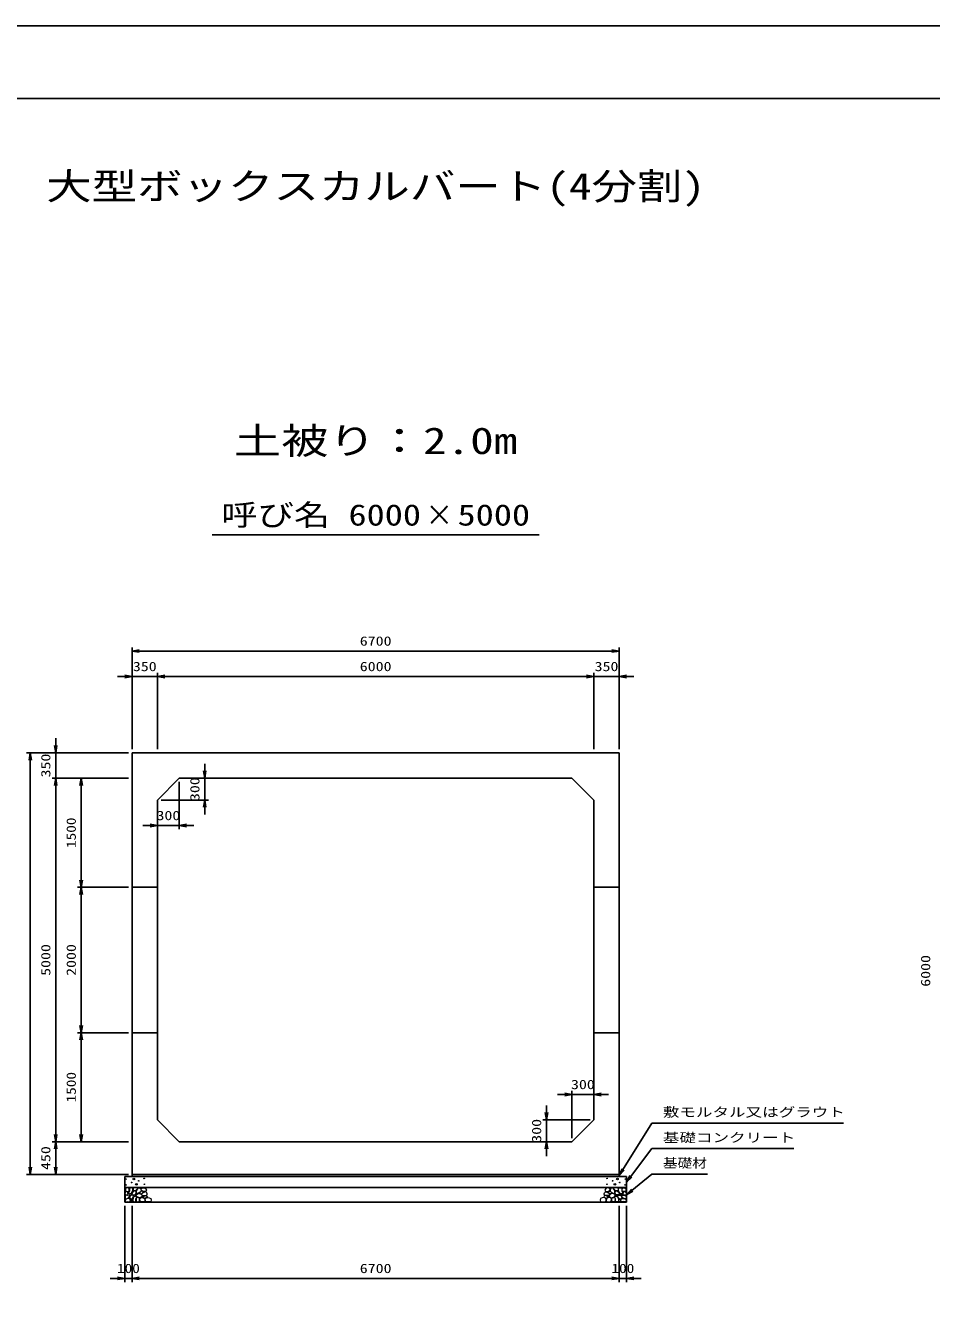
# Model space of a CAD drawing. Units: millimetres at full size. Extents: x 0 to 42050, y 0 to 29700.
# Drawn here: x 16214 to 28664, y 11923 to 29700 of the extents above; entities that cross this region are included whole.
import ezdxf
from ezdxf.enums import TextEntityAlignment as Align

# ---------------------------------------------------------------- set-up
doc = ezdxf.new("R2010")
doc.units = ezdxf.units.MM
for name, color, linetype, lineweight in [('D-DCR-HCHn', 4, 'Continuous', 9), ('D-STR-DIM', 7, 'Continuous', 25), ('D-STR-STRn', 1, 'Continuous', 25), ('D-STR-TXT', 7, 'Continuous', 25), ('D-TTL', 2, 'Continuous', 25), ('D-TTL-TXT', 7, 'Continuous', 25)]:
    doc.layers.add(name, color=color, linetype=linetype, lineweight=lineweight)
doc.styles.add('ＭＳ ゴシック', font='')
doc.styles.get('ＭＳ ゴシック').set_extended_font_data('MS Gothic')

# ---------------------------------------------------------------- blocks, each defined once
blk = doc.blocks.new('open_arrow')
at = {"color": 0, "linetype": 'Continuous', "lineweight": -2}
blk.add_lwpolyline([(7.5, 1.25), (0, 0), (7.5, -1.25)], dxfattribs=at)

msp = doc.modelspace()

# ---------------------------------------------------------------- linework, layer by layer
at = {"layer": 'D-DCR-HCHn'}
for points in [[(17626.198, 13711.594), (17605.395, 13716.217), (17586.904, 13706.971), (17584.592, 13686.168), (17589.215, 13669.988), (17612.33, 13663.053), (17628.51, 13663.053), (17635.444, 13674.611), (17635.444, 13700.037)], [(17644.69, 13713.906), (17637.756, 13693.102), (17640.067, 13669.988), (17623.887, 13644.562), (17644.69, 13633.005), (17667.805, 13644.562), (17681.673, 13663.053), (17686.296, 13693.102), (17681.673, 13709.283), (17667.805, 13716.217)], [(17748.447, 13636.214), (17735.689, 13640.569), (17734.425, 13668.678), (17747.512, 13697.359), (17764.448, 13713.536), (17796.403, 13707.032), (17799.133, 13671.913), (17788.816, 13659.876), (17760.739, 13644.301)], [(17807.012, 13679.601), (17800.964, 13685.086), (17799.897, 13690.792), (17803.414, 13703.305), (17813.71, 13717.61), (17836.004, 13716.105), (17857.571, 13705.811), (17872.195, 13685.597), (17870.021, 13672.456), (17863.02, 13665.716), (17851.769, 13663.215), (17835.511, 13667.483), (17814.289, 13674.481)], [(24242.988, 13679.601), (24249.036, 13685.086), (24250.103, 13690.792), (24246.586, 13703.305), (24236.29, 13717.61), (24213.996, 13716.105), (24192.429, 13705.811), (24177.805, 13685.597), (24179.979, 13672.456), (24186.98, 13665.716), (24198.231, 13663.215), (24214.489, 13667.483), (24235.711, 13674.481)], [(24301.553, 13636.214), (24314.311, 13640.569), (24315.575, 13668.678), (24302.488, 13697.359), (24285.552, 13713.536), (24253.597, 13707.032), (24250.867, 13671.913), (24261.184, 13659.876), (24289.261, 13644.301)], [(24405.31, 13713.906), (24412.244, 13693.102), (24409.933, 13669.988), (24426.113, 13644.562), (24405.31, 13633.005), (24382.195, 13644.562), (24368.327, 13663.053), (24363.704, 13693.102), (24368.327, 13709.283), (24382.195, 13716.217)], [(24423.802, 13711.594), (24444.605, 13716.217), (24463.096, 13706.971), (24465.408, 13686.168), (24460.785, 13669.988), (24437.67, 13663.053), (24421.49, 13663.053), (24414.556, 13674.611), (24414.556, 13700.037)], [(17582.281, 13653.808), (17575.346, 13633.005), (17584.592, 13619.136), (17607.707, 13616.824), (17623.488, 13623.599), (17616.952, 13639.939), (17621.575, 13649.185), (17612.33, 13658.431), (17598.461, 13663.053)], [(17626.155, 13577.009), (17643.277, 13602.692), (17641.137, 13609.112), (17617.594, 13615.533), (17596.192, 13613.393), (17581.21, 13600.551), (17579.07, 13585.57), (17581.21, 13570.588), (17598.332, 13566.308)], [(17634.716, 13523.503), (17649.698, 13529.924), (17653.978, 13551.326), (17645.417, 13566.308), (17630.435, 13570.588), (17611.173, 13568.448), (17589.771, 13559.887), (17579.07, 13547.045), (17579.07, 13532.064), (17585.49, 13523.503), (17611.173, 13525.643)], [(17649.313, 13633.005), (17637.756, 13623.759), (17642.379, 13616.824), (17658.559, 13616.824), (17665.493, 13619.136), (17670.116, 13628.382), (17663.182, 13635.316)], [(17686.082, 13577.009), (17696.783, 13602.692), (17688.222, 13613.393), (17662.539, 13613.393), (17651.838, 13609.112), (17641.137, 13594.131), (17641.137, 13581.289), (17651.838, 13564.167), (17664.679, 13562.027)], [(17681.801, 13529.924), (17681.801, 13555.606), (17671.1, 13562.027), (17660.399, 13555.606), (17658.259, 13540.625), (17660.399, 13527.783), (17675.381, 13523.503)], [(17683.985, 13658.431), (17672.427, 13630.693), (17681.673, 13619.136), (17709.411, 13619.136), (17720.968, 13623.759), (17732.525, 13639.939), (17732.525, 13653.808), (17720.968, 13672.299), (17707.099, 13674.611)], [(17722.466, 13525.643), (17728.886, 13544.905), (17726.746, 13566.308), (17741.728, 13589.85), (17722.466, 13600.551), (17701.063, 13589.85), (17688.222, 13572.728), (17683.941, 13544.905), (17688.222, 13529.924), (17701.063, 13523.503)], [(17718.185, 13600.551), (17728.886, 13609.112), (17724.606, 13615.533), (17709.624, 13615.533), (17703.204, 13613.393), (17698.923, 13604.832), (17705.344, 13598.411)], [(17739.588, 13527.783), (17758.85, 13523.503), (17775.972, 13532.064), (17778.112, 13551.326), (17775.968, 13574.878), (17752.429, 13582.327), (17737.447, 13578.603), (17731.027, 13562.027), (17731.027, 13538.484)], [(17788.203, 13579.532), (17752.829, 13586.129), (17737.782, 13598.266), (17733.03, 13617.263), (17747.713, 13631.629), (17776.323, 13639.69), (17797.97, 13626.761), (17811.961, 13609.347), (17808.002, 13591.67)], [(17779.798, 13645.711), (17781.454, 13639.566), (17787.011, 13635.193), (17799.19, 13633.302), (17810.305, 13639.802), (17820.592, 13649.138), (17829.858, 13657.333), (17829.635, 13663.462), (17823.736, 13668.875), (17809.203, 13670.356), (17796.47, 13664.383), (17787.011, 13655.165), (17782.281, 13650.556)], [(17787.352, 13573.637), (17802.306, 13582.556), (17828.44, 13582.292), (17849.93, 13563.525), (17853.643, 13534.899), (17839.853, 13524.245), (17803.098, 13521.871), (17786.731, 13531.633), (17782.172, 13554.06)], [(17868.372, 13611.832), (17873.688, 13616.874), (17880.476, 13625.68), (17882.145, 13633.275), (17878.144, 13647.685), (17864.088, 13658.67), (17843.907, 13657.89), (17816.698, 13643.001), (17807.086, 13630.757), (17810.152, 13616.784), (17819.778, 13610.04), (17828.599, 13609.145), (17842.363, 13609.524), (17855.808, 13611.002)], [(17824.971, 13585.265), (17829.183, 13588.446), (17832.686, 13593.505), (17832.81, 13600.431), (17828.414, 13606.067), (17820.769, 13607.977), (17814.356, 13606.179), (17812.704, 13600.442), (17811.896, 13594.835), (17812.881, 13587.456), (17818.975, 13584.127)], [(17852.597, 13570.331), (17842.895, 13575.079), (17835.89, 13583.822), (17835.719, 13595.084), (17839.942, 13605.627), (17855.189, 13607.625), (17870.054, 13608.018), (17884.481, 13602.512), (17886.849, 13593.273), (17874.54, 13582.195), (17859.555, 13573.15)], [(17884.972, 13522.493), (17869.837, 13524.274), (17859.866, 13529.787), (17855.835, 13542.722), (17855.945, 13554.963), (17865.172, 13571.678), (17883.242, 13582.822), (17910.731, 13578.403), (17932.453, 13570.334), (17937.643, 13546.125), (17933.03, 13528.257), (17911.884, 13522.877)], [(24165.028, 13522.493), (24180.163, 13524.274), (24190.134, 13529.787), (24194.165, 13542.722), (24194.055, 13554.963), (24184.828, 13571.678), (24166.758, 13582.822), (24139.269, 13578.403), (24117.547, 13570.334), (24112.357, 13546.125), (24116.97, 13528.257), (24138.116, 13522.877)], [(24197.403, 13570.331), (24207.105, 13575.079), (24214.11, 13583.822), (24214.281, 13595.084), (24210.058, 13605.627), (24194.811, 13607.625), (24179.946, 13608.018), (24165.519, 13602.512), (24163.151, 13593.273), (24175.46, 13582.195), (24190.445, 13573.15)], [(24181.628, 13611.832), (24176.312, 13616.874), (24169.524, 13625.68), (24167.855, 13633.275), (24171.856, 13647.685), (24185.912, 13658.67), (24206.093, 13657.89), (24233.302, 13643.001), (24242.914, 13630.757), (24239.848, 13616.784), (24230.222, 13610.04), (24221.401, 13609.145), (24207.637, 13609.524), (24194.192, 13611.002)], [(24262.648, 13573.637), (24247.694, 13582.556), (24221.56, 13582.292), (24200.07, 13563.525), (24196.357, 13534.899), (24210.147, 13524.245), (24246.902, 13521.871), (24263.269, 13531.633), (24267.828, 13554.06)], [(24225.029, 13585.265), (24220.817, 13588.446), (24217.314, 13593.505), (24217.19, 13600.431), (24221.586, 13606.067), (24229.231, 13607.977), (24235.644, 13606.179), (24237.296, 13600.442), (24238.104, 13594.835), (24237.119, 13587.456), (24231.025, 13584.127)], [(24270.202, 13645.711), (24268.546, 13639.566), (24262.989, 13635.193), (24250.81, 13633.302), (24239.695, 13639.802), (24229.408, 13649.138), (24220.142, 13657.333), (24220.365, 13663.462), (24226.264, 13668.875), (24240.797, 13670.356), (24253.53, 13664.383), (24262.989, 13655.165), (24267.719, 13650.556)], [(24261.797, 13579.532), (24297.171, 13586.129), (24312.218, 13598.266), (24316.97, 13617.263), (24302.287, 13631.629), (24273.677, 13639.69), (24252.03, 13626.761), (24238.039, 13609.347), (24241.998, 13591.67)], [(24310.412, 13527.783), (24291.15, 13523.503), (24274.028, 13532.064), (24271.888, 13551.326), (24274.032, 13574.878), (24297.571, 13582.327), (24312.553, 13578.603), (24318.973, 13562.027), (24318.973, 13538.484)], [(24327.534, 13525.643), (24321.114, 13544.905), (24323.254, 13566.308), (24308.272, 13589.85), (24327.534, 13600.551), (24348.937, 13589.85), (24361.778, 13572.728), (24366.059, 13544.905), (24361.778, 13529.924), (24348.937, 13523.503)], [(24366.015, 13658.431), (24377.573, 13630.693), (24368.327, 13619.136), (24340.589, 13619.136), (24329.032, 13623.759), (24317.475, 13639.939), (24317.475, 13653.808), (24329.032, 13672.299), (24342.901, 13674.611)], [(24331.815, 13600.551), (24321.114, 13609.112), (24325.394, 13615.533), (24340.376, 13615.533), (24346.796, 13613.393), (24351.077, 13604.832), (24344.656, 13598.411)], [(24363.918, 13577.009), (24353.217, 13602.692), (24361.778, 13613.393), (24387.461, 13613.393), (24398.162, 13609.112), (24408.863, 13594.131), (24408.863, 13581.289), (24398.162, 13564.167), (24385.321, 13562.027)], [(24368.199, 13529.924), (24368.199, 13555.606), (24378.9, 13562.027), (24389.601, 13555.606), (24391.741, 13540.625), (24389.601, 13527.783), (24374.619, 13523.503)], [(24400.687, 13633.005), (24412.244, 13623.759), (24407.621, 13616.824), (24391.441, 13616.824), (24384.507, 13619.136), (24379.884, 13628.382), (24386.818, 13635.316)], [(24415.284, 13523.503), (24400.302, 13529.924), (24396.022, 13551.326), (24404.583, 13566.308), (24419.565, 13570.588), (24438.827, 13568.448), (24460.229, 13559.887), (24470.93, 13547.045), (24470.93, 13532.064), (24464.51, 13523.503), (24438.827, 13525.643)], [(24423.845, 13577.009), (24406.723, 13602.692), (24408.863, 13609.112), (24432.406, 13615.533), (24453.808, 13613.393), (24468.79, 13600.551), (24470.93, 13585.57), (24468.79, 13570.588), (24451.668, 13566.308)], [(24467.719, 13653.808), (24474.654, 13633.005), (24465.408, 13619.136), (24442.293, 13616.824), (24426.512, 13623.599), (24433.048, 13639.939), (24428.425, 13649.185), (24437.67, 13658.431), (24451.539, 13663.053)]]:
    msp.add_lwpolyline(points, close=True, dxfattribs=at)
for points in [[(17718.432, 13718.547), (17701.093, 13716.446), (17689.258, 13708.701), (17689.626, 13689.819), (17695.514, 13676.087), (17710.025, 13676.185), (17730.107, 13679.153), (17739.799, 13693.689), (17749.082, 13703.492), (17751.884, 13714.345), (17739.099, 13718.547), (17718.082, 13718.547)], [(24331.568, 13718.547), (24348.907, 13716.446), (24360.742, 13708.701), (24360.374, 13689.819), (24354.486, 13676.087), (24339.975, 13676.185), (24319.893, 13679.153), (24310.201, 13693.689), (24300.918, 13703.492), (24298.116, 13714.345), (24310.901, 13718.547), (24331.918, 13718.547)]]:
    msp.add_lwpolyline(points, dxfattribs=at)
for centre, radius in [((17591.091, 13836.145), 4.5), ((17592.803, 13755.879), 4.5), ((17668.437, 13788.641), 4.5), ((17700.004, 13836.145), 11.25), ((17734.996, 13764.955), 11.25), ((17766.563, 13812.459), 4.5), ((17842.197, 13845.221), 4.5), ((17843.909, 13764.955), 4.5), ((24206.091, 13764.955), 4.5), ((24207.803, 13845.221), 4.5), ((24283.437, 13812.459), 4.5), ((24315.004, 13764.955), 11.25), ((24349.996, 13836.145), 11.25), ((24381.563, 13788.641), 4.5), ((24457.197, 13755.879), 4.5), ((24458.909, 13836.145), 4.5)]:
    msp.add_circle(centre, radius, dxfattribs=at)
at = {"layer": 'D-STR-DIM'}
for p, q in [((17675, 19750), (17675, 21150)), ((17675, 21100), (24375, 21100)), ((24375, 19750), (24375, 21150)), ((17675, 19750), (17675, 20800)), ((18025, 19750), (18025, 20800)), ((18025, 19750), (18025, 20800)), ((24025, 19750), (24025, 20800)), ((24025, 19750), (24025, 20800)), ((24375, 19750), (24375, 20800)), ((17475, 20750), (18225, 20750)), ((18025, 20750), (24025, 20750)), ((23825, 20750), (24575, 20750)), ((16625, 19150), (16625, 19900)), ((17625, 19700), (16225, 19700)), ((16275, 13900), (16275, 19700)), ((17625, 19700), (16575, 19700)), ((18675, 18850), (18675, 19550)), ((17625, 19350), (16575, 19350)), ((17625, 19350), (16575, 19350)), ((16625, 14350), (16625, 19350)), ((17625, 19350), (16925, 19350)), ((16975, 17850), (16975, 19350)), ((18325, 19300), (18325, 18650)), ((18375, 19350), (18725, 19350)), ((18075, 19050), (18725, 19050)), ((18025, 19000), (18025, 18650)), ((18525, 18700), (17825, 18700)), ((17625, 17850), (16925, 17850)), ((17625, 17850), (16925, 17850)), ((16975, 17850), (16975, 15850)), ((17625, 15850), (16925, 15850)), ((17625, 15850), (16925, 15850)), ((16975, 14350), (16975, 15850)), ((23525, 15000), (24225, 15000)), ((23725, 14400), (23725, 15050)), ((24025, 14700), (24025, 15050)), ((23375, 14850), (23375, 14150)), ((23975, 14650), (23325, 14650)), ((17625, 14350), (16575, 14350)), ((17625, 14350), (16575, 14350)), ((16625, 13900), (16625, 14350)), ((17625, 14350), (16925, 14350)), ((23675, 14350), (23325, 14350)), ((17625, 13900), (16225, 13900)), ((17625, 13900), (16575, 13900)), ((17575, 13470), (17575, 12420)), ((17675, 13470), (17675, 12420)), ((17675, 13470), (17675, 12420)), ((24375, 13470), (24375, 12420)), ((24375, 13470), (24375, 12420)), ((24475, 13470), (24475, 12420)), ((17375, 12470), (17875, 12470)), ((17675, 12470), (24375, 12470)), ((24175, 12470), (24675, 12470))]:
    msp.add_line(p, q, dxfattribs=at)
at = {"layer": 'D-STR-STRn'}
for p, q in [((17675, 19700), (24375, 19700)), ((17675, 13900), (17675, 19700)), ((24375, 19700), (24375, 13900)), ((18025, 19050), (18325, 19350)), ((18325, 19350), (23725, 19350)), ((23725, 19350), (24025, 19050)), ((18025, 14650), (18025, 19050)), ((24025, 19050), (24025, 14650)), ((18025, 17850), (17675, 17850)), ((24025, 17850), (24375, 17850)), ((18025, 15850), (17675, 15850)), ((24025, 15850), (24375, 15850)), ((18325, 14350), (18025, 14650)), ((24025, 14650), (23725, 14350)), ((23725, 14350), (18325, 14350)), ((24475, 13870), (17575, 13870)), ((17575, 13520), (17575, 13870)), ((24375, 13900), (17675, 13900)), ((17675, 13900), (17675, 13870)), ((24375, 13900), (24375, 13870)), ((24475, 13870), (24475, 13520)), ((24475, 13720), (17575, 13720)), ((24475, 13520), (17575, 13520))]:
    msp.add_line(p, q, dxfattribs=at)
at = {"layer": 'D-STR-TXT'}
for points in [[(24375, 13885), (24825, 14605), (24925, 14605), (27458.756, 14605)], [(24475, 13795), (24825, 14255), (24925, 14255), (26776.523, 14255)], [(24475, 13620), (24825, 13905), (24925, 13905), (25589.721, 13905)]]:
    msp.add_lwpolyline(points, dxfattribs=at)
at = {"layer": 'D-TTL'}
for points in [[(0, 0), (42050, 0), (42050, 29700), (0, 29700)], [(1000, 1000), (41050, 1000), (41050, 28700), (1000, 28700)]]:
    msp.add_lwpolyline(points, close=True, dxfattribs=at)
at = {"layer": 'D-TTL-TXT'}
msp.add_line((18775, 22700), (23275, 22700), dxfattribs=at)

# ---------------------------------------------------------------- block references
at = {"layer": 'D-STR-DIM', "xscale": 13.3, "yscale": 13.3}
for p in [(17675, 21100), (18025, 20750), (18025, 20750), (24375, 20750), (18325, 18700), (24025, 15000), (17675, 12470), (17675, 12470), (24475, 12470)]:
    msp.add_blockref('open_arrow', p, dxfattribs=at)
for p, rotation in [((24375, 21100), 180), ((17675, 20750), 180), ((24025, 20750), 180), ((24025, 20750), 180), ((16625, 19700), 90), ((16275, 19700), 270), ((18675, 19350), 90), ((16625, 19350), 270), ((16625, 19350), 270), ((16975, 19350), 270), ((18675, 19050), 270), ((18025, 18700), 180), ((16975, 17850), 90), ((16975, 17850), 270), ((16975, 15850), 90), ((16975, 15850), 270), ((23725, 15000), 180), ((23375, 14650), 90), ((16625, 14350), 90), ((16975, 14350), 90), ((16625, 14350), 270), ((23375, 14350), 270), ((16275, 13900), 90), ((16625, 13900), 90), ((17575, 12470), 180), ((24375, 12470), 180), ((24375, 12470), 180)]:
    msp.add_blockref('open_arrow', p, dxfattribs=dict(at, rotation=rotation))
at = {"layer": 'D-STR-TXT', "xscale": 13.3, "yscale": 13.3}
for p, rotation in [((24375, 13885), 58), ((24475, 13795), 52.7), ((24475, 13620), 39.2)]:
    msp.add_blockref('open_arrow', p, dxfattribs=dict(at, rotation=rotation))

# ---------------------------------------------------------------- texts
at = {"layer": 'D-STR-DIM', "style": 'ＭＳ ゴシック'}
for s, width, p in [('6700', 1.25, (21025, 21237.5)), ('350', 1.25, (17850, 20887.5)), ('6000', 1.25, (21025, 20887.5)), ('350', 1.25, (24200, 20887.5)), ('300', 1.25, (18175, 18837.5)), ('300', 1.25, (23875, 15137.5)), ('100', 1.2, (17625, 12607.5)), ('6700', 1.25, (21025, 12607.5)), ('100', 1.2, (24425, 12607.5))]:
    msp.add_text(s, height=128.3, dxfattribs=dict(at, width=width)).set_placement(p, align=Align.MIDDLE_CENTER)
for s, width, p in [('350', 1.25, (16487.5, 19525)), ('300', 1.25, (18537.5, 19200)), ('1500', 1.2, (16837.5, 18600)), ('5000', 1.25, (16487.5, 16850)), ('2000', 1.25, (16837.5, 16850)), ('6000', 1.25, (28587.5, 16700)), ('1500', 1.2, (16837.5, 15100)), ('300', 1.25, (23237.5, 14500)), ('450', 1.25, (16487.5, 14125))]:
    msp.add_text(s, height=128.3, rotation=90, dxfattribs=dict(at, width=width)).set_placement(p, align=Align.MIDDLE_CENTER)
at = {"layer": 'D-STR-TXT', "style": 'ＭＳ ゴシック'}
for s, width, p in [('敷モルタル又はグラウト', 1.3, (24975, 14655)), ('基礎コンクリート', 1.3, (24975, 14305)), ('基礎材', 1.15, (24975, 13955))]:
    msp.add_text(s, height=128.3, dxfattribs=dict(at, width=width)).set_placement(p, align=Align.BOTTOM_LEFT)
at = {"layer": 'D-TTL-TXT', "style": 'ＭＳ ゴシック'}
for s, height, width, p in [('大型ボックスカルバート(4分割)', 366.6, 1.25, (21025, 27200)), ('土被り：2.0m', 366.6, 1.3, (21025, 23700)), ('呼び名', 293.3, 1.25, (19650, 22737.5)), ('6000', 293.3, 1.25, (21150, 22737.5)), ('5000', 293.3, 1.25, (22650, 22737.5)), ('×', 293.3, 0.95, (21900, 22737.5))]:
    msp.add_text(s, height=height, dxfattribs=dict(at, width=width)).set_placement(p, align=Align.BOTTOM_CENTER)

doc.saveas('drawing.dxf')
